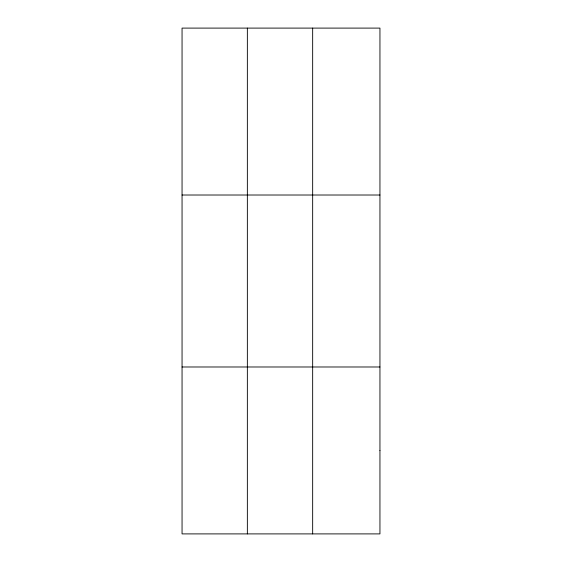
<?xml version="1.0" encoding="UTF-8"?>
<svg xmlns="http://www.w3.org/2000/svg" width="562" height="562" viewBox="0 0 562 562"><rect width="100%" height="100%" fill="white"/><g stroke="black" fill="none" stroke-linecap="round" stroke-linejoin="round"><path stroke-width="0.84" d="M247.357 28.1L247.357 533.9M312.662 28.1L312.662 533.9M182.053 195.014L379.947 195.014M182.053 366.986L379.947 366.986M379.947 450.443L379.947 533.9L182.053 533.9L182.053 28.1L379.947 28.1L379.947 450.443"/></g></svg>
